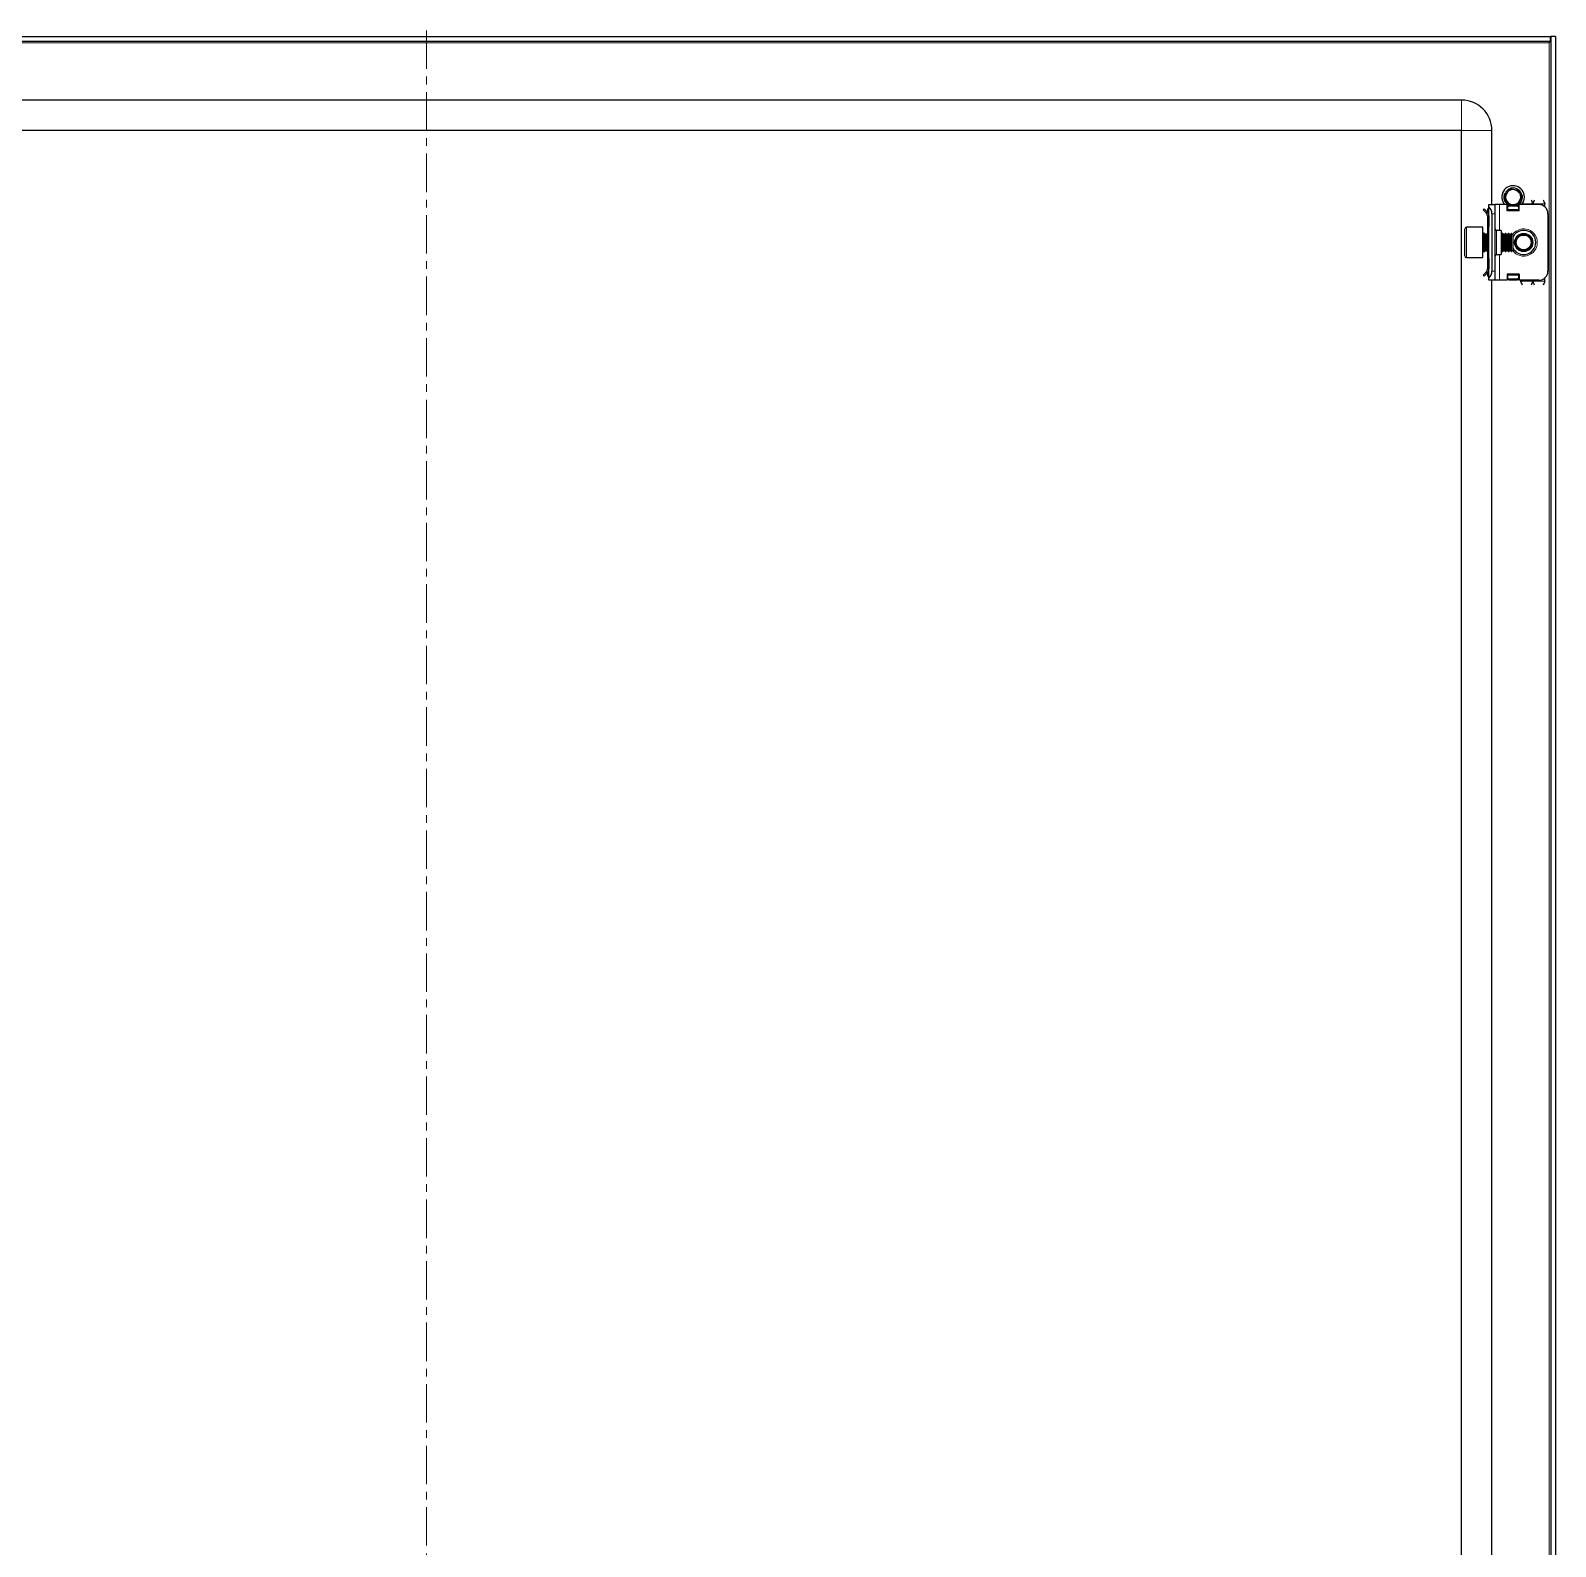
# Model space of a CAD drawing. Header units: millimetres. Extents: x -266 to 1713, y -979 to 1408.
# Drawn here: x 1209 to 1713, y 802 to 1303 of the extents above; entities that cross this region are included whole.
import ezdxf

# ---------------------------------------------------------------- set-up
doc = ezdxf.new("R2010")
doc.units = ezdxf.units.MM
doc.linetypes.add('CENTERX2', pattern=[20.32, 12.7, -2.54, 2.54, -2.54])
doc.layers.add('FORMAT', color=7, linetype='Continuous')

msp = doc.modelspace()

# ---------------------------------------------------------------- linework, layer by layer
at = {"color": 7, "linetype": 'Continuous', "lineweight": 25}
for p, q in [((968.54, 1300.75), (1711.14, 1300.75)), ((1711.14, 1299.25), (1711.14, 1300.75)), ((1712.84, 1300.75), (1711.34, 1300.75)), ((1711.34, 1300.75), (1711.34, -860.25)), ((1712.84, 1300.75), (1712.84, -860.25)), ((968.54, 1299.25), (1711.14, 1299.25)), ((1710.99, 1299.25), (1710.74, 1298.65)), ((1681.84, 1279.75), (997.84, 1279.75)), ((1681.84, 1269.75), (997.84, 1269.75)), ((1681.84, -829.25), (1681.84, 1269.75)), ((1691.84, 1245.25), (1691.84, 1269.75)), ((1697.22, 1250.27), (1697.42, 1250.39)), ((1697.39, 1250.38), (1697.35, 1250.35)), ((1697.4, 1250.31), (1697.35, 1250.35)), ((1697.39, 1250.38), (1697.62, 1250.46)), ((1697.58, 1250.47), (1697.53, 1250.45)), ((1697.77, 1250.55), (1697.72, 1250.53)), ((1697.77, 1250.55), (1698, 1250.62)), ((1697.96, 1250.62), (1697.92, 1250.6)), ((1698.15, 1250.67), (1698.11, 1250.66)), ((1699.04, 1250.74), (1698.3, 1250.67)), ((1700.54, 1250.23), (1700.5, 1250.25)), ((1700.71, 1250.1), (1700.67, 1250.13)), ((1700.86, 1249.97), (1700.83, 1250)), ((1701, 1249.83), (1700.97, 1249.86)), ((1701, 1249.83), (1701.12, 1249.7)), ((1701.12, 1249.71), (1701.1, 1249.73)), ((1690.84, 1245.25), (1692.84, 1245.25)), ((1690.84, 1244.49), (1690.84, 1245.25)), ((1690.84, 1221.01), (1690.84, 1244.49)), ((1692.84, 1245.25), (1692.84, 1242.25)), ((1694.34, 1245.25), (1692.84, 1245.25)), ((1696.84, 1245.25), (1694.34, 1245.25)), ((1695.84, 1247.84), (1695.87, 1248.1)), ((1695.84, 1247.64), (1695.87, 1247.88)), ((1695.84, 1247.84), (1695.84, 1247.79)), ((1695.84, 1247.64), (1695.85, 1247.59)), ((1695.86, 1248.05), (1695.85, 1248)), ((1695.86, 1247.44), (1695.86, 1247.39)), ((1695.89, 1248.26), (1695.88, 1248.21)), ((1695.88, 1247.25), (1695.89, 1247.2)), ((1695.93, 1248.45), (1695.92, 1248.41)), ((1695.92, 1247.07), (1695.93, 1247.02)), ((1695.93, 1248.45), (1696, 1248.69)), ((1695.98, 1248.64), (1695.97, 1248.6)), ((1695.97, 1246.89), (1695.98, 1246.84)), ((1696.03, 1246.71), (1696.03, 1246.7)), ((1696.62, 1245.74), (1696.65, 1245.71)), ((1696.75, 1245.6), (1696.79, 1245.57)), ((1696.84, 1243.25), (1696.84, 1245.25)), ((1697.09, 1244.43), (1696.84, 1244.58)), ((1696.9, 1245.46), (1696.94, 1245.43)), ((1697.06, 1245.34), (1697.1, 1245.31)), ((1697.09, 1244.87), (1697.44, 1245.11)), ((1697.59, 1244.87), (1697.09, 1244.52)), ((1697.09, 1244.52), (1697.09, 1244.87)), ((1697.09, 1243.6), (1697.09, 1244.52)), ((1697.23, 1245.22), (1697.28, 1245.19)), ((1697.41, 1245.11), (1697.27, 1245.23)), ((1697.41, 1245.11), (1697.41, 1245.22)), ((1697.41, 1245.11), (1697.45, 1245.09)), ((1697.59, 1244.87), (1697.99, 1244.87)), ((1697.77, 1244.95), (1697.81, 1244.93)), ((1697.95, 1244.89), (1697.99, 1244.87)), ((1698.12, 1244.84), (1698.17, 1244.83)), ((1699.29, 1244.79), (1699.11, 1244.76)), ((1699.44, 1244.81), (1699.49, 1244.82)), ((1699.82, 1244.91), (1699.63, 1244.87)), ((1699.68, 1244.87), (1700.09, 1244.87)), ((1700.59, 1244.52), (1700.09, 1244.87)), ((1700.19, 1245.16), (1700.59, 1244.87)), ((1700.59, 1244.87), (1700.59, 1244.52)), ((1700.59, 1244.52), (1700.59, 1243.6)), ((1700.84, 1244.58), (1700.64, 1244.46)), ((1700.64, 1244.46), (1700.64, 1243.25)), ((1700.84, 1243.25), (1700.84, 1245.25)), ((1707.34, 1245.25), (1700.84, 1245.25)), ((1701.11, 1245.78), (1700.95, 1245.66)), ((1701.08, 1245.82), (1700.96, 1245.63)), ((1701.13, 1248.62), (1701.3, 1248.21)), ((1701.61, 1246.63), (1701.51, 1246.45)), ((1701.62, 1246.63), (1701.52, 1246.45)), ((1701.68, 1246.77), (1701.69, 1246.81)), ((1701.73, 1246.95), (1701.75, 1247)), ((1701.84, 1247.55), (1701.78, 1247.24)), ((1701.78, 1247.14), (1701.79, 1247.19)), ((1701.82, 1247.35), (1701.82, 1247.4)), ((1701.84, 1247.75), (1701.84, 1247.75)), ((1701.84, 1247.55), (1701.84, 1247.6)), ((1709.34, 1244.49), (1709.34, 1245.5)), ((1689.28, 1243.89), (1688.93, 1243.54)), ((1689.9, 1242.56), (1688.93, 1243.54)), ((1690.26, 1242.91), (1689.28, 1243.89)), ((1689.9, 1242.56), (1690.26, 1242.91)), ((1690.34, 1243.25), (1690.34, 1242.86)), ((1690.34, 1241.5), (1690.84, 1241.5)), ((1690.34, 1241.5), (1690.34, 1238)), ((1690.64, 1243.96), (1690.84, 1244.16)), ((1690.84, 1241.5), (1690.84, 1238)), ((1691.84, 1242.25), (1691.84, 1223.25)), ((1692.84, 1242.25), (1692.84, 1223.25)), ((1700.84, 1243.25), (1696.84, 1243.25)), ((1697.09, 1243.25), (1697.09, 1243.6)), ((1700.59, 1243.6), (1700.59, 1243.25)), ((1710.34, 1242.25), (1710.34, 1223.25)), ((1682.84, 1228.35), (1682.84, 1237.15)), ((1688.84, 1237.75), (1683.44, 1237.75)), ((1688.84, 1227.75), (1688.84, 1237.75)), ((1689.45, 1235.75), (1689.09, 1235.75)), ((1689.84, 1235.2), (1689.45, 1235.75)), ((1689.45, 1235.28), (1689.45, 1235.75)), ((1689.45, 1229.75), (1689.45, 1235.28)), ((1690.23, 1235.75), (1689.84, 1235.2)), ((1689.84, 1234.81), (1689.84, 1235.2)), ((1689.84, 1230.3), (1689.84, 1234.81)), ((1690.45, 1235.75), (1690.23, 1235.75)), ((1690.23, 1235.28), (1690.23, 1235.75)), ((1690.23, 1229.75), (1690.23, 1235.28)), ((1690.84, 1238), (1690.34, 1238)), ((1690.34, 1238), (1690.34, 1235.75)), ((1690.84, 1235.2), (1690.45, 1235.75)), ((1690.45, 1235.28), (1690.45, 1235.75)), ((1690.45, 1229.75), (1690.45, 1235.28)), ((1694.84, 1236.75), (1693.34, 1236.75)), ((1694.84, 1236.75), (1694.84, 1228.75)), ((1695.23, 1235.75), (1694.84, 1235.2)), ((1695.45, 1235.75), (1695.23, 1235.75)), ((1695.23, 1235.28), (1695.23, 1235.75)), ((1695.23, 1229.75), (1695.23, 1235.28)), ((1695.84, 1235.2), (1695.45, 1235.75)), ((1695.45, 1235.28), (1695.45, 1235.75)), ((1695.45, 1229.75), (1695.45, 1235.28)), ((1696.23, 1235.75), (1695.84, 1235.2)), ((1695.84, 1234.81), (1695.84, 1235.2)), ((1695.84, 1230.3), (1695.84, 1234.81)), ((1696.45, 1235.75), (1696.23, 1235.75)), ((1696.23, 1235.28), (1696.23, 1235.75)), ((1696.23, 1229.75), (1696.23, 1235.28)), ((1696.84, 1235.2), (1696.45, 1235.75)), ((1696.45, 1235.28), (1696.45, 1235.75)), ((1696.45, 1229.75), (1696.45, 1235.28)), ((1697.23, 1235.75), (1696.84, 1235.2)), ((1696.84, 1234.81), (1696.84, 1235.2)), ((1696.84, 1230.3), (1696.84, 1234.81)), ((1697.45, 1235.75), (1697.23, 1235.75)), ((1697.23, 1235.28), (1697.23, 1235.75)), ((1697.23, 1229.75), (1697.23, 1235.28)), ((1697.84, 1235.2), (1697.45, 1235.75)), ((1697.45, 1235.28), (1697.45, 1235.75)), ((1697.45, 1229.75), (1697.45, 1235.28)), ((1698.23, 1235.75), (1697.84, 1235.2)), ((1697.84, 1234.81), (1697.84, 1235.2)), ((1697.84, 1230.3), (1697.84, 1234.81)), ((1698.29, 1235.75), (1698.23, 1235.75)), ((1698.23, 1235.28), (1698.23, 1235.75)), ((1698.23, 1229.75), (1698.23, 1235.28)), ((1698.84, 1235.2), (1698.29, 1235.75)), ((1698.29, 1229.75), (1698.29, 1235.75)), ((1698.84, 1230.3), (1698.84, 1235.2)), ((1689.09, 1229.75), (1689.45, 1229.75)), ((1689.45, 1229.75), (1689.84, 1230.3)), ((1689.84, 1230.3), (1690.23, 1229.75)), ((1690.23, 1229.75), (1690.45, 1229.75)), ((1690.34, 1229.75), (1690.34, 1227.5)), ((1690.45, 1229.75), (1690.84, 1230.3)), ((1694.84, 1230.3), (1695.23, 1229.75)), ((1695.23, 1229.75), (1695.45, 1229.75)), ((1695.45, 1229.75), (1695.84, 1230.3)), ((1695.84, 1230.3), (1696.23, 1229.75)), ((1696.23, 1229.75), (1696.45, 1229.75)), ((1696.45, 1229.75), (1696.84, 1230.3)), ((1696.84, 1230.3), (1697.23, 1229.75)), ((1697.23, 1229.75), (1697.45, 1229.75)), ((1697.45, 1229.75), (1697.84, 1230.3)), ((1697.84, 1230.3), (1698.23, 1229.75)), ((1698.23, 1229.75), (1698.29, 1229.75)), ((1698.29, 1229.75), (1698.84, 1230.3)), ((1683.44, 1227.75), (1688.84, 1227.75)), ((1690.34, 1227.5), (1690.84, 1227.5)), ((1690.34, 1227.5), (1690.34, 1224)), ((1690.84, 1227.5), (1690.84, 1224)), ((1693.34, 1228.75), (1694.84, 1228.75)), ((1689.9, 1222.94), (1688.93, 1221.96)), ((1689.28, 1221.61), (1688.93, 1221.96)), ((1690.26, 1222.59), (1689.28, 1221.61)), ((1689.9, 1222.94), (1690.26, 1222.59)), ((1690.34, 1224), (1690.84, 1224)), ((1690.34, 1222.25), (1690.34, 1222.71)), ((1690.84, 1221.34), (1690.64, 1221.54)), ((1690.84, 1220.25), (1690.84, 1221.01)), ((1692.84, 1220.25), (1690.84, 1220.25)), ((1691.84, 545.25), (1691.84, 1220.25)), ((1692.84, 1223.25), (1692.84, 1220.25)), ((1694.34, 1220.25), (1692.84, 1220.25)), ((1696.84, 1220.25), (1694.34, 1220.25)), ((1700.84, 1222.25), (1696.84, 1222.25)), ((1696.84, 1222.25), (1696.84, 1220.25)), ((1697.09, 1221.9), (1697.09, 1222.25)), ((1697.09, 1220.98), (1697.09, 1221.9)), ((1697.09, 1220.98), (1697.59, 1220.63)), ((1697.09, 1220.63), (1697.09, 1220.98)), ((1697.59, 1220.28), (1697.09, 1220.63)), ((1700.09, 1220.63), (1697.59, 1220.63)), ((1697.59, 1220.63), (1697.59, 1220.28)), ((1700.09, 1220.28), (1697.59, 1220.28)), ((1700.09, 1220.63), (1700.59, 1220.98)), ((1700.09, 1220.28), (1700.09, 1220.63)), ((1700.59, 1220.63), (1700.09, 1220.28)), ((1700.59, 1222.25), (1700.59, 1221.9)), ((1700.59, 1221.9), (1700.59, 1220.98)), ((1700.59, 1220.98), (1700.59, 1220.63)), ((1700.64, 1222.25), (1700.64, 1220.37)), ((1700.64, 1220.37), (1700.84, 1220.37)), ((1700.84, 1222.25), (1700.84, 1220.25)), ((1707.34, 1220.25), (1700.84, 1220.25)), ((1701.34, 1220), (1701.34, 1220.25)), ((1709.34, 1220), (1709.34, 1221.01))]:
    msp.add_line(p, q, dxfattribs=at)
at = {"color": 8, "linetype": 'Continuous', "lineweight": 18}
for p, q in [((968.94, 1298.65), (1710.74, 1298.65)), ((1710.74, 1298.65), (1710.74, -858.15)), ((1681.84, 1269.75), (1681.84, 1279.75)), ((1681.84, 1269.75), (1691.84, 1269.75)), ((1694.34, 1245.25), (1694.34, 1236.75)), ((1701.84, 1245.5), (1705.34, 1245.5)), ((1709.34, 1245.5), (1705.34, 1245.5)), ((1690.84, 1243.25), (1690.34, 1243.25)), ((1690.84, 1243.75), (1690.64, 1243.96)), ((1692.84, 1242.25), (1691.84, 1242.25)), ((1700.59, 1243.6), (1697.09, 1243.6)), ((1683.44, 1237.75), (1683.44, 1227.75)), ((1689.09, 1235.75), (1689.09, 1231.13)), ((1693.34, 1236.75), (1693.34, 1228.75)), ((1689.09, 1231.13), (1689.09, 1229.75)), ((1694.34, 1228.75), (1694.34, 1220.25)), ((1690.84, 1222.25), (1690.34, 1222.25)), ((1690.84, 1221.75), (1690.64, 1221.54)), ((1691.84, 1223.25), (1692.84, 1223.25)), ((1697.09, 1221.9), (1700.59, 1221.9)), ((1705.34, 1220), (1701.34, 1220)), ((1709.34, 1220), (1705.34, 1220))]:
    msp.add_line(p, q, dxfattribs=at)
at = {"color": 7, "linetype": 'Continuous', "lineweight": 25}
for radius in [3, 2.76, 2.45]:
    msp.add_circle((1702.34, 1232.75), radius, dxfattribs=at)
for centre, radius, start, end in [((1681.84, 1269.75), 10, 0, 90), ((1698.84, 1247.75), 3.75, 0, 221.8103), ((1698.84, 1247.75), 2.5, 108.5944, 168.5944), ((1698.84, 1247.75), 2.5, 75.8881, 108.5944), ((1698.84, 1247.75), 3, 59.9286, 86.2193), ((1698.84, 1247.75), 3, 360, 40.7437), ((1688.84, 1242.25), 3, 360, 48.1897), ((1698.84, 1247.75), 2.5, 168.5944, 228.5944), ((1698.84, 1247.75), 2.5, 228.5944, 288.5944), ((1698.84, 1247.75), 2.5, 288.5944, 348.5944), ((1698.84, 1247.75), 2.5, 348.5944, 10.5165), ((1698.84, 1247.75), 3.75, 318.1897, 0), ((1707.34, 1242.25), 3, 360, 90), ((1691.34, 1243.25), 1, 135, 180), ((1683.44, 1237.15), 0.6, 90, 180), ((1689.09, 1236), 0.25, 180, 270), ((1693.34, 1237.25), 0.5, 180, 270), ((1702.34, 1232.75), 4, 270, 151.045), ((1689.09, 1229.5), 0.25, 90, 180), ((1702.34, 1232.75), 4, 208.955, 270), ((1683.44, 1228.35), 0.6, 180, 270), ((1693.34, 1228.25), 0.5, 90, 180), ((1691.34, 1222.25), 1, 180, 225), ((1688.84, 1223.25), 3, 311.8103, 360), ((1707.34, 1223.25), 3, 270, 360)]:
    msp.add_arc(centre, radius, start, end, dxfattribs=at)
at = {"color": 8, "linetype": 'Continuous', "lineweight": 18}
for start, end in [(215.4622, 90), (90, 144.5378)]:
    msp.add_arc((1702.34, 1232.75), 4.5, start, end, dxfattribs=at)
at = {"color": 7, "linetype": 'Continuous', "lineweight": 25}
for points, knots in [([(1711.34, 1300.75), (1711.33, 1300.57), (1711.31, 1300.21), (1711.23, 1299.83), (1711.15, 1299.64), (1711.14, 1299.63)], [0, 0, 0, 0, 0.48755, 0.97507, 1, 1, 1, 1]), ([(1697.38, 1250.3), (1697.31, 1250.25), (1696.96, 1250.02), (1696.47, 1249.52), (1696.24, 1248.96), (1696.14, 1248.72)], [0, 0, 0, 0, 0.128781, 0.613629, 1, 1, 1, 1]), ([(1698.05, 1250.12), (1698.03, 1250.12), (1697.99, 1250.1), (1697.91, 1250.09), (1697.81, 1250.09), (1697.72, 1250.1), (1697.63, 1250.13), (1697.55, 1250.16), (1697.47, 1250.21), (1697.42, 1250.26), (1697.39, 1250.29), (1697.38, 1250.3)], [0, 0, 0, 0, 0.0429601, 0.1733, 0.2742626, 0.4010814, 0.5277159, 0.6542588, 0.7807587, 0.9368521, 1, 1, 1, 1]), ([(1697.39, 1250.38), (1697.42, 1250.36), (1697.48, 1250.32), (1697.55, 1250.25), (1697.6, 1250.19), (1697.61, 1250.15), (1697.62, 1250.14)], [0, 0, 0, 0, 0.319514, 0.608493, 0.891527, 1, 1, 1, 1]), ([(1697.69, 1250.11), (1697.69, 1250.11), (1697.69, 1250.15), (1697.67, 1250.22), (1697.64, 1250.31), (1697.59, 1250.39), (1697.55, 1250.43), (1697.53, 1250.45)], [0, 0, 0, 0, 0.00279, 0.269575, 0.536371, 0.765499, 1, 1, 1, 1]), ([(1697.58, 1250.47), (1697.61, 1250.45), (1697.66, 1250.41), (1697.72, 1250.33), (1697.77, 1250.25), (1697.79, 1250.17), (1697.8, 1250.12), (1697.8, 1250.09)], [0, 0, 0, 0, 0.234253, 0.442787, 0.646465, 0.841043, 1, 1, 1, 1]), ([(1697.83, 1250.09), (1697.84, 1250.12), (1697.85, 1250.18), (1697.84, 1250.28), (1697.81, 1250.37), (1697.78, 1250.46), (1697.74, 1250.51), (1697.72, 1250.53)], [0, 0, 0, 0, 0.181695, 0.396783, 0.61186, 0.803681, 1, 1, 1, 1]), ([(1697.77, 1250.55), (1697.8, 1250.53), (1697.84, 1250.48), (1697.9, 1250.4), (1697.93, 1250.31), (1697.94, 1250.23), (1697.94, 1250.16), (1697.93, 1250.11), (1697.93, 1250.1)], [0, 0, 0, 0, 0.208724, 0.39105, 0.568219, 0.73683, 0.894853, 1, 1, 1, 1]), ([(1697.95, 1250.1), (1697.96, 1250.11), (1697.97, 1250.15), (1697.99, 1250.22), (1698, 1250.32), (1697.99, 1250.42), (1697.96, 1250.52), (1697.93, 1250.57), (1697.92, 1250.6)], [0, 0, 0, 0, 0.043388, 0.23288, 0.422274, 0.611632, 0.803279, 1, 1, 1, 1]), ([(1697.96, 1250.62), (1697.98, 1250.59), (1698.03, 1250.54), (1698.06, 1250.45), (1698.08, 1250.37), (1698.09, 1250.28), (1698.07, 1250.21), (1698.06, 1250.15), (1698.04, 1250.13), (1698.04, 1250.12)], [0, 0, 0, 0, 0.198483, 0.367712, 0.531083, 0.685778, 0.830503, 0.965152, 1, 1, 1, 1]), ([(1698.3, 1250.67), (1698.3, 1250.66), (1698.32, 1250.61), (1698.34, 1250.54), (1698.34, 1250.45), (1698.32, 1250.38), (1698.29, 1250.3), (1698.22, 1250.22), (1698.13, 1250.15), (1698.07, 1250.13), (1698.05, 1250.12)], [0, 0, 0, 0, 0.098631, 0.238541, 0.378532, 0.49895, 0.601027, 0.777401, 0.9101, 1, 1, 1, 1]), ([(1698.06, 1250.14), (1698.08, 1250.16), (1698.1, 1250.21), (1698.13, 1250.3), (1698.15, 1250.4), (1698.15, 1250.52), (1698.12, 1250.61), (1698.11, 1250.66)], [0, 0, 0, 0, 0.13286, 0.29106, 0.491007, 0.69089, 1, 1, 1, 1]), ([(1698.15, 1250.67), (1698.17, 1250.64), (1698.2, 1250.59), (1698.22, 1250.51), (1698.23, 1250.42), (1698.22, 1250.35), (1698.2, 1250.25), (1698.15, 1250.19), (1698.13, 1250.16)], [0, 0, 0, 0, 0.16279, 0.324686, 0.479688, 0.626058, 0.76302, 1, 1, 1, 1]), ([(1698.14, 1250.17), (1698.15, 1250.17), (1698.18, 1250.2), (1698.22, 1250.26), (1698.26, 1250.34), (1698.29, 1250.43), (1698.3, 1250.52), (1698.31, 1250.61), (1698.3, 1250.65), (1698.3, 1250.67)], [0, 0, 0, 0, 0.036757, 0.196192, 0.355485, 0.51469, 0.719746, 0.882005, 1, 1, 1, 1]), ([(1699.45, 1250.17), (1699.74, 1250.12), (1700.03, 1250.07), (1700.3, 1249.94), (1700.31, 1249.94)], [0, 0, 0, 0, 0.965671, 1, 1, 1, 1]), ([(1699.45, 1250.17), (1699.55, 1250.14), (1699.68, 1250.08), (1699.81, 1250.01), (1699.85, 1249.98)], [0, 0, 0, 0, 0.681733, 1, 1, 1, 1]), ([(1699.85, 1249.98), (1699.92, 1249.95), (1700.25, 1249.79), (1700.76, 1249.37), (1701.01, 1248.87), (1701.13, 1248.62)], [0, 0, 0, 0, 0.130652, 0.560007, 1, 1, 1, 1]), ([(1700.31, 1249.94), (1700.3, 1249.95), (1700.29, 1250), (1700.29, 1250.07), (1700.29, 1250.16), (1700.31, 1250.26), (1700.33, 1250.32), (1700.35, 1250.35)], [0, 0, 0, 0, 0.113604, 0.31095, 0.508229, 0.75166, 1, 1, 1, 1]), ([(1700.36, 1250.34), (1700.36, 1250.3), (1700.36, 1250.23), (1700.33, 1250.13), (1700.31, 1250.07), (1700.29, 1250.05), (1700.29, 1250.05)], [0, 0, 0, 0, 0.357139, 0.680979, 0.998183, 1, 1, 1, 1]), ([(1700.3, 1249.96), (1700.32, 1249.98), (1700.37, 1250.02), (1700.43, 1250.09), (1700.47, 1250.17), (1700.49, 1250.22), (1700.5, 1250.25)], [0, 0, 0, 0, 0.228254, 0.510351, 0.752319, 1, 1, 1, 1]), ([(1700.91, 1249.53), (1700.89, 1249.53), (1700.85, 1249.52), (1700.76, 1249.51), (1700.67, 1249.52), (1700.58, 1249.56), (1700.5, 1249.61), (1700.41, 1249.7), (1700.34, 1249.81), (1700.32, 1249.9), (1700.31, 1249.94)], [0, 0, 0, 0, 0.0736464, 0.1695635, 0.351373, 0.4388934, 0.519676, 0.6829056, 0.8511995, 1, 1, 1, 1]), ([(1700.54, 1250.23), (1700.53, 1250.19), (1700.53, 1250.12), (1700.49, 1250.03), (1700.44, 1249.95), (1700.39, 1249.89), (1700.35, 1249.86), (1700.34, 1249.85)], [0, 0, 0, 0, 0.240212, 0.454711, 0.664287, 0.864517, 1, 1, 1, 1]), ([(1700.35, 1249.81), (1700.38, 1249.82), (1700.43, 1249.85), (1700.51, 1249.91), (1700.58, 1249.97), (1700.63, 1250.05), (1700.65, 1250.11), (1700.67, 1250.13)], [0, 0, 0, 0, 0.172104, 0.391099, 0.610089, 0.802801, 1, 1, 1, 1]), ([(1700.71, 1250.1), (1700.7, 1250.07), (1700.68, 1250), (1700.64, 1249.91), (1700.58, 1249.84), (1700.52, 1249.79), (1700.46, 1249.75), (1700.42, 1249.74), (1700.4, 1249.73)], [0, 0, 0, 0, 0.209239, 0.392702, 0.571062, 0.740844, 0.899958, 1, 1, 1, 1]), ([(1700.41, 1249.71), (1700.42, 1249.71), (1700.47, 1249.72), (1700.54, 1249.74), (1700.63, 1249.79), (1700.71, 1249.85), (1700.78, 1249.92), (1700.81, 1249.97), (1700.83, 1250)], [0, 0, 0, 0, 0.0505, 0.241124, 0.431653, 0.622154, 0.808692, 1, 1, 1, 1]), ([(1700.86, 1249.97), (1700.85, 1249.94), (1700.83, 1249.87), (1700.77, 1249.8), (1700.71, 1249.73), (1700.64, 1249.69), (1700.57, 1249.66), (1700.51, 1249.64), (1700.48, 1249.64), (1700.48, 1249.64)], [0, 0, 0, 0, 0.198035, 0.367663, 0.531495, 0.686664, 0.831818, 0.981917, 1, 1, 1, 1]), ([(1700.49, 1249.63), (1700.49, 1249.63), (1700.53, 1249.63), (1700.59, 1249.64), (1700.68, 1249.66), (1700.76, 1249.69), (1700.84, 1249.73), (1700.91, 1249.79), (1700.95, 1249.84), (1700.97, 1249.86)], [0, 0, 0, 0, 0.018281, 0.175639, 0.332896, 0.490097, 0.647274, 0.821632, 1, 1, 1, 1]), ([(1701, 1249.83), (1700.99, 1249.81), (1700.96, 1249.75), (1700.9, 1249.69), (1700.83, 1249.64), (1700.76, 1249.6), (1700.69, 1249.58), (1700.61, 1249.57), (1700.56, 1249.58), (1700.54, 1249.59)], [0, 0, 0, 0, 0.159446, 0.318034, 0.469983, 0.61348, 0.747649, 0.872856, 1, 1, 1, 1]), ([(1700.55, 1249.58), (1700.58, 1249.57), (1700.64, 1249.56), (1700.73, 1249.56), (1700.8, 1249.57), (1700.89, 1249.59), (1700.99, 1249.64), (1701.06, 1249.69), (1701.1, 1249.73)], [0, 0, 0, 0, 0.149407, 0.278563, 0.407661, 0.536722, 0.727045, 1, 1, 1, 1]), ([(1701.12, 1249.71), (1701.1, 1249.68), (1701.07, 1249.64), (1701, 1249.58), (1700.95, 1249.55), (1700.92, 1249.53), (1700.91, 1249.53)], [0, 0, 0, 0, 0.315056, 0.630194, 0.945514, 1, 1, 1, 1]), ([(1700.91, 1249.53), (1700.94, 1249.51), (1701.18, 1249.29), (1701.53, 1248.83), (1701.77, 1248.22), (1701.82, 1247.87), (1701.84, 1247.75)], [0, 0, 0, 0, 0.050685, 0.485619, 0.826643, 1, 1, 1, 1]), ([(1695.84, 1247.84), (1695.88, 1247.86), (1695.94, 1247.89), (1696.04, 1247.91), (1696.12, 1247.92), (1696.17, 1247.91), (1696.19, 1247.91)], [0, 0, 0, 0, 0.293779, 0.558982, 0.818494, 1, 1, 1, 1]), ([(1696.07, 1247.82), (1696.05, 1247.82), (1696, 1247.83), (1695.93, 1247.82), (1695.87, 1247.8), (1695.84, 1247.79)], [0, 0, 0, 0, 0.236131, 0.613435, 1, 1, 1, 1]), ([(1696.62, 1245.74), (1696.5, 1245.89), (1696.21, 1246.24), (1695.92, 1246.9), (1695.87, 1247.41), (1695.84, 1247.66)], [0, 0, 0, 0, 0.2741631, 0.6396029, 1, 1, 1, 1]), ([(1696.24, 1247.95), (1696.23, 1247.95), (1696.2, 1247.98), (1696.13, 1248), (1696.03, 1248.02), (1695.94, 1248.02), (1695.88, 1248.01), (1695.85, 1248)], [0, 0, 0, 0, 0.050156, 0.304513, 0.55888, 0.776903, 1, 1, 1, 1]), ([(1695.86, 1248.05), (1695.89, 1248.06), (1695.96, 1248.09), (1696.05, 1248.1), (1696.14, 1248.1), (1696.23, 1248.08), (1696.28, 1248.06), (1696.3, 1248.04), (1696.31, 1248.04)], [0, 0, 0, 0, 0.227908, 0.430276, 0.627707, 0.816134, 0.99284, 1, 1, 1, 1]), ([(1695.95, 1247.01), (1695.94, 1247.05), (1695.88, 1247.2), (1695.86, 1247.36), (1695.86, 1247.48)], [0, 0, 0, 0, 0.2829098, 1, 1, 1, 1]), ([(1696.32, 1248.07), (1696.3, 1248.09), (1696.24, 1248.13), (1696.16, 1248.17), (1696.06, 1248.2), (1695.97, 1248.21), (1695.91, 1248.21), (1695.88, 1248.21)], [0, 0, 0, 0, 0.19243, 0.403622, 0.614801, 0.805152, 1, 1, 1, 1]), ([(1695.89, 1248.26), (1695.92, 1248.26), (1695.99, 1248.28), (1696.08, 1248.28), (1696.17, 1248.27), (1696.25, 1248.24), (1696.31, 1248.2), (1696.35, 1248.17), (1696.36, 1248.15)], [0, 0, 0, 0, 0.205811, 0.38496, 0.558827, 0.724121, 0.878934, 1, 1, 1, 1]), ([(1696.35, 1248.2), (1696.33, 1248.22), (1696.28, 1248.27), (1696.2, 1248.33), (1696.11, 1248.37), (1696.02, 1248.4), (1695.95, 1248.41), (1695.92, 1248.41)], [0, 0, 0, 0, 0.183111, 0.381533, 0.579913, 0.787111, 1, 1, 1, 1]), ([(1695.93, 1248.45), (1695.96, 1248.46), (1696.03, 1248.47), (1696.12, 1248.45), (1696.2, 1248.43), (1696.27, 1248.39), (1696.33, 1248.34), (1696.36, 1248.3), (1696.38, 1248.28)], [0, 0, 0, 0, 0.207037, 0.38272, 0.55212, 0.712365, 0.86221, 1, 1, 1, 1]), ([(1696.15, 1246.45), (1696.13, 1246.48), (1696.04, 1246.62), (1696, 1246.78), (1695.96, 1246.91)], [0, 0, 0, 0, 0.192577, 1, 1, 1, 1]), ([(1695.97, 1248.58), (1695.97, 1248.6), (1695.99, 1248.72), (1696.04, 1248.82), (1696.08, 1248.9)], [0, 0, 0, 0, 0.218168, 1, 1, 1, 1]), ([(1696.39, 1248.29), (1696.38, 1248.31), (1696.35, 1248.35), (1696.3, 1248.42), (1696.22, 1248.49), (1696.14, 1248.54), (1696.05, 1248.58), (1695.99, 1248.59), (1695.97, 1248.6)], [0, 0, 0, 0, 0.112687, 0.266978, 0.464332, 0.661607, 0.829157, 1, 1, 1, 1]), ([(1695.98, 1248.64), (1696.01, 1248.64), (1696.07, 1248.64), (1696.15, 1248.62), (1696.23, 1248.58), (1696.29, 1248.53), (1696.34, 1248.47), (1696.38, 1248.42), (1696.39, 1248.38), (1696.4, 1248.36)], [0, 0, 0, 0, 0.1648015, 0.3286622, 0.485343, 0.633184, 0.7714895, 0.9006567, 1, 1, 1, 1]), ([(1696.39, 1248.24), (1696.38, 1248.22), (1696.36, 1248.14), (1696.31, 1248.04), (1696.24, 1247.95), (1696.18, 1247.89), (1696.11, 1247.84), (1696.05, 1247.81), (1696.02, 1247.79), (1696.01, 1247.79)], [0, 0, 0, 0, 0.1251657, 0.3367685, 0.4886747, 0.6403706, 0.7919615, 0.9435026, 1, 1, 1, 1]), ([(1696.01, 1247.79), (1696.01, 1247.72), (1696.03, 1247.32), (1696.21, 1246.65), (1696.57, 1246.18), (1696.74, 1245.95)], [0, 0, 0, 0, 0.108003, 0.585763, 1, 1, 1, 1]), ([(1696.14, 1248.72), (1696.15, 1248.72), (1696.18, 1248.71), (1696.23, 1248.68), (1696.29, 1248.63), (1696.34, 1248.58), (1696.38, 1248.5), (1696.41, 1248.4), (1696.4, 1248.3), (1696.39, 1248.25), (1696.39, 1248.24)], [0, 0, 0, 0, 0.022761, 0.192243, 0.346896, 0.477535, 0.588677, 0.783334, 0.968624, 1, 1, 1, 1]), ([(1696.41, 1248.32), (1696.4, 1248.35), (1696.39, 1248.41), (1696.35, 1248.5), (1696.3, 1248.57), (1696.25, 1248.64), (1696.19, 1248.69), (1696.15, 1248.71), (1696.14, 1248.72)], [0, 0, 0, 0, 0.182737, 0.363423, 0.543947, 0.724373, 0.904747, 1, 1, 1, 1]), ([(1696.53, 1245.87), (1696.49, 1245.91), (1696.35, 1246.04), (1696.26, 1246.22), (1696.2, 1246.34)], [0, 0, 0, 0, 0.288707, 1, 1, 1, 1]), ([(1696.62, 1245.74), (1696.63, 1245.76), (1696.67, 1245.81), (1696.73, 1245.87), (1696.8, 1245.91), (1696.87, 1245.94), (1696.95, 1245.96), (1697.01, 1245.96), (1697.05, 1245.95), (1697.06, 1245.94)], [0, 0, 0, 0, 0.169226, 0.337427, 0.497935, 0.649179, 0.790582, 0.922688, 1, 1, 1, 1]), ([(1697.11, 1245.9), (1697.1, 1245.91), (1697.03, 1245.91), (1696.94, 1245.89), (1696.82, 1245.85), (1696.73, 1245.79), (1696.68, 1245.74), (1696.65, 1245.71)], [0, 0, 0, 0, 0.046579, 0.362688, 0.551736, 0.740753, 1, 1, 1, 1]), ([(1696.74, 1245.95), (1696.75, 1245.96), (1696.78, 1245.97), (1696.83, 1245.99), (1696.92, 1246), (1697.02, 1245.98), (1697.12, 1245.93), (1697.17, 1245.89), (1697.19, 1245.88)], [0, 0, 0, 0, 0.045866, 0.230744, 0.387461, 0.658246, 0.861978, 1, 1, 1, 1]), ([(1697.11, 1245.94), (1697.07, 1245.95), (1697.01, 1245.97), (1696.92, 1245.98), (1696.83, 1245.97), (1696.77, 1245.96), (1696.74, 1245.95)], [0, 0, 0, 0, 0.251795, 0.502165, 0.752314, 1, 1, 1, 1]), ([(1696.75, 1245.6), (1696.77, 1245.63), (1696.79, 1245.69), (1696.85, 1245.76), (1696.92, 1245.82), (1696.99, 1245.86), (1697.06, 1245.88), (1697.11, 1245.88), (1697.13, 1245.88)], [0, 0, 0, 0, 0.211659, 0.390361, 0.562352, 0.724819, 0.876696, 1, 1, 1, 1]), ([(1697.2, 1245.83), (1697.17, 1245.82), (1697.1, 1245.81), (1697.01, 1245.77), (1696.92, 1245.72), (1696.85, 1245.65), (1696.81, 1245.6), (1696.79, 1245.57)], [0, 0, 0, 0, 0.190996, 0.383798, 0.576553, 0.78528, 1, 1, 1, 1]), ([(1696.9, 1245.46), (1696.91, 1245.5), (1696.93, 1245.56), (1696.98, 1245.65), (1697.04, 1245.71), (1697.1, 1245.76), (1697.16, 1245.8), (1697.2, 1245.8), (1697.21, 1245.8)], [0, 0, 0, 0, 0.219212, 0.409339, 0.593597, 0.768568, 0.932394, 1, 1, 1, 1]), ([(1697.3, 1245.74), (1697.3, 1245.74), (1697.26, 1245.74), (1697.2, 1245.71), (1697.11, 1245.65), (1697.04, 1245.59), (1696.98, 1245.52), (1696.95, 1245.46), (1696.94, 1245.43)], [0, 0, 0, 0, 0.002693, 0.20821, 0.413641, 0.619057, 0.807274, 1, 1, 1, 1]), ([(1697.06, 1245.34), (1697.07, 1245.37), (1697.08, 1245.44), (1697.12, 1245.53), (1697.17, 1245.6), (1697.23, 1245.66), (1697.28, 1245.7), (1697.31, 1245.71), (1697.32, 1245.72)], [0, 0, 0, 0, 0.222831, 0.420099, 0.612409, 0.79585, 0.967895, 1, 1, 1, 1]), ([(1697.36, 1245.62), (1697.35, 1245.61), (1697.31, 1245.59), (1697.25, 1245.54), (1697.18, 1245.47), (1697.13, 1245.39), (1697.11, 1245.33), (1697.1, 1245.31)], [0, 0, 0, 0, 0.084965, 0.329338, 0.573716, 0.784411, 1, 1, 1, 1]), ([(1697.19, 1245.88), (1697.2, 1245.87), (1697.24, 1245.83), (1697.29, 1245.77), (1697.33, 1245.69), (1697.37, 1245.6), (1697.39, 1245.51), (1697.4, 1245.46), (1697.4, 1245.43)], [0, 0, 0, 0, 0.066273, 0.267344, 0.423096, 0.618734, 0.814089, 1, 1, 1, 1]), ([(1697.23, 1245.22), (1697.24, 1245.25), (1697.24, 1245.32), (1697.27, 1245.42), (1697.32, 1245.5), (1697.35, 1245.55), (1697.37, 1245.57), (1697.37, 1245.57)], [0, 0, 0, 0, 0.275174, 0.5228455, 0.7652252, 0.9970202, 1, 1, 1, 1]), ([(1697.4, 1245.44), (1697.38, 1245.41), (1697.34, 1245.36), (1697.3, 1245.28), (1697.28, 1245.22), (1697.28, 1245.19)], [0, 0, 0, 0, 0.36332, 0.677837, 1, 1, 1, 1]), ([(1697.48, 1245.41), (1697.48, 1245.4), (1697.48, 1245.37), (1697.47, 1245.3), (1697.44, 1245.21), (1697.41, 1245.15), (1697.39, 1245.12)], [0, 0, 0, 0, 0.058255, 0.305509, 0.64716, 1, 1, 1, 1]), ([(1699.44, 1244.81), (1699.41, 1244.8), (1699.09, 1244.74), (1698.45, 1244.73), (1697.79, 1244.92), (1697.46, 1245.09), (1697.39, 1245.12)], [0, 0, 0, 0, 0.044285, 0.46488, 0.894202, 1, 1, 1, 1]), ([(1697.4, 1245.43), (1697.46, 1245.4), (1697.79, 1245.22), (1698.46, 1245.04), (1699.08, 1245.08), (1699.37, 1245.15), (1699.37, 1245.15)], [0, 0, 0, 0, 0.102158, 0.551599, 0.99962, 1, 1, 1, 1]), ([(1698.35, 1244.81), (1698.3, 1244.81), (1698.15, 1244.82), (1698, 1244.87), (1697.91, 1244.9)], [0, 0, 0, 0, 0.353316, 1, 1, 1, 1]), ([(1699.01, 1244.78), (1698.94, 1244.77), (1698.77, 1244.74), (1698.6, 1244.76), (1698.5, 1244.77)], [0, 0, 0, 0, 0.399625, 1, 1, 1, 1]), ([(1699.37, 1245.15), (1699.38, 1245.16), (1699.4, 1245.21), (1699.47, 1245.29), (1699.56, 1245.35), (1699.62, 1245.37), (1699.64, 1245.38)], [0, 0, 0, 0, 0.153621, 0.528305, 0.811762, 1, 1, 1, 1]), ([(1699.52, 1245.32), (1699.49, 1245.3), (1699.44, 1245.26), (1699.4, 1245.2), (1699.38, 1245.16), (1699.37, 1245.15)], [0, 0, 0, 0, 0.41332, 0.833507, 1, 1, 1, 1]), ([(1699.44, 1244.81), (1699.43, 1244.84), (1699.41, 1244.89), (1699.39, 1244.97), (1699.39, 1245.06), (1699.4, 1245.13), (1699.44, 1245.22), (1699.48, 1245.28), (1699.51, 1245.31)], [0, 0, 0, 0, 0.162579, 0.32416, 0.478216, 0.623372, 0.759205, 1, 1, 1, 1]), ([(1699.55, 1245.31), (1699.55, 1245.31), (1699.52, 1245.27), (1699.49, 1245.18), (1699.46, 1245.07), (1699.46, 1244.98), (1699.46, 1244.9), (1699.48, 1244.85), (1699.49, 1244.82)], [0, 0, 0, 0, 0.001313, 0.309582, 0.493731, 0.677835, 0.837663, 1, 1, 1, 1]), ([(1699.63, 1244.85), (1699.61, 1244.88), (1699.57, 1244.94), (1699.54, 1245.03), (1699.53, 1245.11), (1699.53, 1245.19), (1699.55, 1245.27), (1699.57, 1245.32), (1699.59, 1245.35), (1699.6, 1245.36)], [0, 0, 0, 0, 0.195461, 0.359649, 0.517607, 0.666788, 0.806268, 0.936243, 1, 1, 1, 1]), ([(1699.67, 1245.37), (1699.66, 1245.34), (1699.64, 1245.29), (1699.62, 1245.2), (1699.61, 1245.11), (1699.62, 1245), (1699.65, 1244.92), (1699.67, 1244.87)], [0, 0, 0, 0, 0.147065, 0.321231, 0.495346, 0.669443, 1, 1, 1, 1]), ([(1699.63, 1244.85), (1699.64, 1244.86), (1699.65, 1244.86), (1699.67, 1244.87), (1699.67, 1244.87)], [0, 0, 0, 0, 0.478977, 1, 1, 1, 1]), ([(1699.64, 1245.38), (1699.65, 1245.38), (1699.7, 1245.4), (1699.78, 1245.41), (1699.88, 1245.41), (1699.95, 1245.4), (1699.99, 1245.39), (1700, 1245.39)], [0, 0, 0, 0, 0.099011, 0.388276, 0.61301, 0.895384, 1, 1, 1, 1]), ([(1699.82, 1244.91), (1699.8, 1244.94), (1699.75, 1244.99), (1699.71, 1245.08), (1699.68, 1245.16), (1699.67, 1245.24), (1699.67, 1245.31), (1699.69, 1245.35), (1699.69, 1245.37)], [0, 0, 0, 0, 0.213002, 0.396975, 0.575181, 0.744364, 0.902779, 1, 1, 1, 1]), ([(1699.79, 1245.41), (1699.79, 1245.41), (1699.78, 1245.37), (1699.77, 1245.3), (1699.77, 1245.2), (1699.78, 1245.1), (1699.82, 1245.01), (1699.85, 1244.96), (1699.87, 1244.93)], [0, 0, 0, 0, 0.019058, 0.219488, 0.419831, 0.620151, 0.807785, 1, 1, 1, 1]), ([(1700.01, 1244.99), (1699.98, 1245.01), (1699.93, 1245.06), (1699.88, 1245.14), (1699.84, 1245.22), (1699.82, 1245.3), (1699.81, 1245.37), (1699.82, 1245.4), (1699.82, 1245.41)], [0, 0, 0, 0, 0.218347, 0.41099, 0.598711, 0.777744, 0.945667, 1, 1, 1, 1]), ([(1700.01, 1244.99), (1699.99, 1244.98), (1699.93, 1244.95), (1699.87, 1244.94), (1699.82, 1244.93)], [0, 0, 0, 0, 0.301025, 1, 1, 1, 1]), ([(1699.82, 1244.91), (1699.83, 1244.92), (1699.84, 1244.92), (1699.86, 1244.93), (1699.87, 1244.93)], [0, 0, 0, 0, 0.476579, 1, 1, 1, 1]), ([(1699.92, 1245.4), (1699.92, 1245.39), (1699.92, 1245.33), (1699.93, 1245.25), (1699.96, 1245.16), (1700, 1245.08), (1700.04, 1245.03), (1700.06, 1245.01)], [0, 0, 0, 0, 0.114393, 0.350182, 0.585971, 0.790611, 1, 1, 1, 1]), ([(1700.2, 1245.08), (1700.17, 1245.1), (1700.11, 1245.14), (1700.05, 1245.21), (1700, 1245.29), (1699.98, 1245.35), (1699.97, 1245.39), (1699.97, 1245.4)], [0, 0, 0, 0, 0.260762, 0.494805, 0.723794, 0.94279, 1, 1, 1, 1]), ([(1700, 1245.39), (1700.07, 1245.43), (1700.39, 1245.61), (1700.88, 1246.08), (1701.19, 1246.66), (1701.28, 1247), (1701.29, 1247.06)], [0, 0, 0, 0, 0.104785, 0.513079, 0.918136, 1, 1, 1, 1]), ([(1700.01, 1244.99), (1700.02, 1244.99), (1700.04, 1245), (1700.05, 1245), (1700.06, 1245.01)], [0, 0, 0, 0, 0.4764859, 1, 1, 1, 1]), ([(1700.02, 1245.43), (1700.03, 1245.43), (1700.07, 1245.42), (1700.14, 1245.39), (1700.22, 1245.34), (1700.3, 1245.27), (1700.34, 1245.2), (1700.37, 1245.17)], [0, 0, 0, 0, 0.084477, 0.253367, 0.470159, 0.686909, 1, 1, 1, 1]), ([(1700.09, 1245.38), (1700.09, 1245.36), (1700.1, 1245.31), (1700.13, 1245.24), (1700.18, 1245.16), (1700.22, 1245.12), (1700.24, 1245.1)], [0, 0, 0, 0, 0.1541827, 0.4625673, 0.7280914, 1, 1, 1, 1]), ([(1700.38, 1245.17), (1700.35, 1245.19), (1700.29, 1245.23), (1700.22, 1245.3), (1700.18, 1245.35), (1700.17, 1245.37)], [0, 0, 0, 0, 0.362858, 0.693435, 1, 1, 1, 1]), ([(1700.2, 1245.08), (1700.21, 1245.08), (1700.22, 1245.09), (1700.24, 1245.09), (1700.24, 1245.1)], [0, 0, 0, 0, 0.477867, 1, 1, 1, 1]), ([(1701.68, 1246.77), (1701.47, 1246.35), (1701.16, 1245.7), (1700.57, 1245.3), (1700.37, 1245.17)], [0, 0, 0, 0, 0.657042, 1, 1, 1, 1]), ([(1700.38, 1245.17), (1700.39, 1245.18), (1700.4, 1245.19), (1700.41, 1245.2), (1700.42, 1245.2)], [0, 0, 0, 0, 0.480194, 1, 1, 1, 1]), ([(1700.55, 1245.28), (1700.54, 1245.27), (1700.49, 1245.24), (1700.43, 1245.22), (1700.39, 1245.2)], [0, 0, 0, 0, 0.230751, 1, 1, 1, 1]), ([(1700.55, 1245.28), (1700.56, 1245.29), (1700.57, 1245.3), (1700.58, 1245.31), (1700.59, 1245.31)], [0, 0, 0, 0, 0.4826873, 1, 1, 1, 1]), ([(1700.71, 1245.4), (1700.71, 1245.4), (1700.72, 1245.41), (1700.74, 1245.42), (1700.74, 1245.43)], [0, 0, 0, 0, 0.484546, 1, 1, 1, 1]), ([(1701.39, 1246.23), (1701.37, 1246.18), (1701.27, 1245.88), (1701.02, 1245.67), (1700.82, 1245.49)], [0, 0, 0, 0, 0.171865, 1, 1, 1, 1]), ([(1700.85, 1245.52), (1700.86, 1245.53), (1700.87, 1245.54), (1700.88, 1245.55), (1700.88, 1245.55)], [0, 0, 0, 0, 0.485158, 1, 1, 1, 1]), ([(1700.98, 1245.65), (1700.99, 1245.65), (1701, 1245.67), (1701.01, 1245.68), (1701.02, 1245.68)], [0, 0, 0, 0, 0.4842322, 1, 1, 1, 1]), ([(1701.47, 1246.36), (1701.45, 1246.29), (1701.37, 1246.08), (1701.2, 1245.92), (1701.09, 1245.81)], [0, 0, 0, 0, 0.333789, 1, 1, 1, 1]), ([(1701.11, 1245.78), (1701.11, 1245.79), (1701.13, 1245.81), (1701.15, 1245.83), (1701.16, 1245.84)], [0, 0, 0, 0, 0.2967964, 1, 1, 1, 1]), ([(1701.29, 1247.06), (1701.29, 1247.1), (1701.28, 1247.16), (1701.29, 1247.23), (1701.29, 1247.26)], [0, 0, 0, 0, 0.544473, 1, 1, 1, 1]), ([(1701.29, 1247.26), (1701.3, 1247.26), (1701.31, 1247.31), (1701.33, 1247.37), (1701.35, 1247.41), (1701.35, 1247.42)], [0, 0, 0, 0, 0.157682, 0.80304, 1, 1, 1, 1]), ([(1701.73, 1246.95), (1701.7, 1246.95), (1701.64, 1246.95), (1701.56, 1246.96), (1701.48, 1246.99), (1701.41, 1247.04), (1701.35, 1247.09), (1701.31, 1247.14), (1701.29, 1247.18), (1701.29, 1247.2)], [0, 0, 0, 0, 0.165667, 0.330522, 0.488809, 0.638525, 0.778629, 0.909213, 1, 1, 1, 1]), ([(1701.68, 1246.77), (1701.65, 1246.77), (1701.59, 1246.78), (1701.51, 1246.81), (1701.44, 1246.85), (1701.39, 1246.91), (1701.34, 1246.97), (1701.31, 1247.03), (1701.29, 1247.08), (1701.29, 1247.12), (1701.29, 1247.13)], [0, 0, 0, 0, 0.154027, 0.307095, 0.452862, 0.590123, 0.718565, 0.838856, 0.95247, 1, 1, 1, 1]), ([(1701.35, 1247.42), (1701.36, 1247.53), (1701.37, 1247.79), (1701.33, 1248.05), (1701.3, 1248.21)], [0, 0, 0, 0, 0.408521, 1, 1, 1, 1]), ([(1701.32, 1247.4), (1701.33, 1247.39), (1701.36, 1247.35), (1701.42, 1247.3), (1701.51, 1247.25), (1701.6, 1247.21), (1701.69, 1247.19), (1701.76, 1247.19), (1701.79, 1247.19)], [0, 0, 0, 0, 0.069872, 0.258455, 0.446951, 0.635422, 0.81547, 1, 1, 1, 1]), ([(1701.78, 1247.14), (1701.75, 1247.14), (1701.68, 1247.13), (1701.58, 1247.13), (1701.5, 1247.15), (1701.43, 1247.19), (1701.36, 1247.23), (1701.33, 1247.26), (1701.32, 1247.28)], [0, 0, 0, 0, 0.208898, 0.388587, 0.562428, 0.727295, 0.881578, 1, 1, 1, 1]), ([(1701.32, 1247.25), (1701.33, 1247.23), (1701.36, 1247.19), (1701.42, 1247.13), (1701.5, 1247.08), (1701.57, 1247.04), (1701.66, 1247.01), (1701.72, 1247), (1701.75, 1247)], [0, 0, 0, 0, 0.137266, 0.30795, 0.478578, 0.649185, 0.822833, 1, 1, 1, 1]), ([(1701.32, 1247.11), (1701.32, 1247.1), (1701.34, 1247.06), (1701.39, 1246.99), (1701.47, 1246.92), (1701.54, 1246.87), (1701.62, 1246.83), (1701.67, 1246.82), (1701.69, 1246.81)], [0, 0, 0, 0, 0.0761511, 0.2767043, 0.47712, 0.6774733, 0.8375735, 1, 1, 1, 1]), ([(1701.35, 1247.46), (1701.36, 1247.48), (1701.38, 1247.51), (1701.42, 1247.56), (1701.47, 1247.61), (1701.54, 1247.66), (1701.61, 1247.71), (1701.7, 1247.73), (1701.77, 1247.75), (1701.82, 1247.75), (1701.84, 1247.75)], [0, 0, 0, 0, 0.060221, 0.18113, 0.301988, 0.42281, 0.589437, 0.75603, 0.87711, 1, 1, 1, 1]), ([(1701.82, 1247.35), (1701.78, 1247.34), (1701.72, 1247.31), (1701.62, 1247.31), (1701.53, 1247.32), (1701.45, 1247.34), (1701.39, 1247.37), (1701.36, 1247.4), (1701.35, 1247.41)], [0, 0, 0, 0, 0.214065, 0.402363, 0.585629, 0.760234, 0.923894, 1, 1, 1, 1]), ([(1701.38, 1247.51), (1701.4, 1247.49), (1701.46, 1247.45), (1701.55, 1247.41), (1701.64, 1247.39), (1701.73, 1247.38), (1701.79, 1247.39), (1701.82, 1247.4)], [0, 0, 0, 0, 0.189173, 0.404697, 0.62022, 0.807935, 1, 1, 1, 1]), ([(1701.84, 1247.55), (1701.8, 1247.54), (1701.74, 1247.51), (1701.64, 1247.49), (1701.55, 1247.49), (1701.47, 1247.51), (1701.42, 1247.53), (1701.4, 1247.54)], [0, 0, 0, 0, 0.235039, 0.445532, 0.651268, 0.847853, 1, 1, 1, 1]), ([(1701.61, 1246.64), (1701.59, 1246.58), (1701.56, 1246.45), (1701.49, 1246.34), (1701.46, 1246.28)], [0, 0, 0, 0, 0.4624819, 1, 1, 1, 1]), ([(1701.49, 1247.62), (1701.51, 1247.61), (1701.57, 1247.59), (1701.66, 1247.58), (1701.75, 1247.58), (1701.81, 1247.6), (1701.84, 1247.6)], [0, 0, 0, 0, 0.237597, 0.516729, 0.755527, 1, 1, 1, 1]), ([(1701.84, 1247.76), (1701.81, 1247.74), (1701.75, 1247.71), (1701.66, 1247.68), (1701.6, 1247.68), (1701.57, 1247.68)], [0, 0, 0, 0, 0.371226, 0.708872, 1, 1, 1, 1]), ([(1701.78, 1247.14), (1701.77, 1247.09), (1701.76, 1247.01), (1701.72, 1246.94), (1701.71, 1246.91)], [0, 0, 0, 0, 0.6579883, 1, 1, 1, 1]), ([(1701.84, 1247.76), (1701.84, 1247.71), (1701.85, 1247.63), (1701.83, 1247.55), (1701.82, 1247.53)], [0, 0, 0, 0, 0.659859, 1, 1, 1, 1]), ([(1704.77, 1246.81), (1704.85, 1246.66), (1705.02, 1246.31), (1705.22, 1245.82), (1705.33, 1245.54), (1705.34, 1245.5)], [0, 0, 0, 0, 0.415483, 0.917152, 1, 1, 1, 1]), ([(1705.34, 1245.5), (1705.44, 1245.74), (1705.63, 1246.23), (1705.82, 1246.63), (1705.91, 1246.82)], [0, 0, 0, 0, 0.502065, 1, 1, 1, 1]), ([(1708.77, 1246.81), (1708.85, 1246.66), (1709.02, 1246.31), (1709.22, 1245.82), (1709.33, 1245.54), (1709.34, 1245.5)], [0, 0, 0, 0, 0.4154826, 0.9171518, 1, 1, 1, 1]), ([(1690.34, 1241.5), (1690.32, 1241.69), (1690.29, 1241.98), (1690.11, 1242.33), (1689.97, 1242.48), (1689.9, 1242.56)], [0, 0, 0, 0, 0.485042, 0.738404, 1, 1, 1, 1]), ([(1690.84, 1241.5), (1690.82, 1241.74), (1690.77, 1242.23), (1690.48, 1242.68), (1690.28, 1242.89), (1690.26, 1242.91)], [0, 0, 0, 0, 0.461863, 0.923726, 1, 1, 1, 1]), ([(1689.9, 1222.94), (1690.02, 1223.09), (1690.21, 1223.32), (1690.32, 1223.7), (1690.34, 1223.9), (1690.34, 1224)], [0, 0, 0, 0, 0.485042, 0.738404, 1, 1, 1, 1]), ([(1690.26, 1222.59), (1690.41, 1222.78), (1690.72, 1223.15), (1690.84, 1223.68), (1690.84, 1223.96), (1690.84, 1224)], [0, 0, 0, 0, 0.461863, 0.923726, 1, 1, 1, 1]), ([(1701.91, 1218.69), (1701.84, 1218.85), (1701.66, 1219.19), (1701.47, 1219.68), (1701.36, 1219.96), (1701.34, 1220)], [0, 0, 0, 0, 0.415483, 0.917152, 1, 1, 1, 1]), ([(1705.34, 1220), (1705.25, 1219.76), (1705.06, 1219.27), (1704.87, 1218.87), (1704.77, 1218.68)], [0, 0, 0, 0, 0.502065, 1, 1, 1, 1]), ([(1705.91, 1218.69), (1705.84, 1218.85), (1705.66, 1219.19), (1705.47, 1219.68), (1705.36, 1219.96), (1705.34, 1220)], [0, 0, 0, 0, 0.415483, 0.917152, 1, 1, 1, 1]), ([(1709.34, 1220), (1709.25, 1219.76), (1709.06, 1219.27), (1708.87, 1218.87), (1708.77, 1218.68)], [0, 0, 0, 0, 0.502065, 1, 1, 1, 1])]:
    msp.add_open_spline(points, degree=3, knots=knots, dxfattribs=at)
msp.add_open_spline([(1710.74, 1298.65), (1710.78, 1298.73), (1710.84, 1298.89), (1710.94, 1299.08), (1711.04, 1299.22), (1711.11, 1299.24), (1711.14, 1299.25)], degree=3, dxfattribs=at)
at = {"layer": 'FORMAT', "linetype": 'CENTERX2', "lineweight": 18}
msp.add_line((1339.84, 1302.75), (1339.84, -862.25), dxfattribs=at)

doc.saveas('drawing.dxf')
